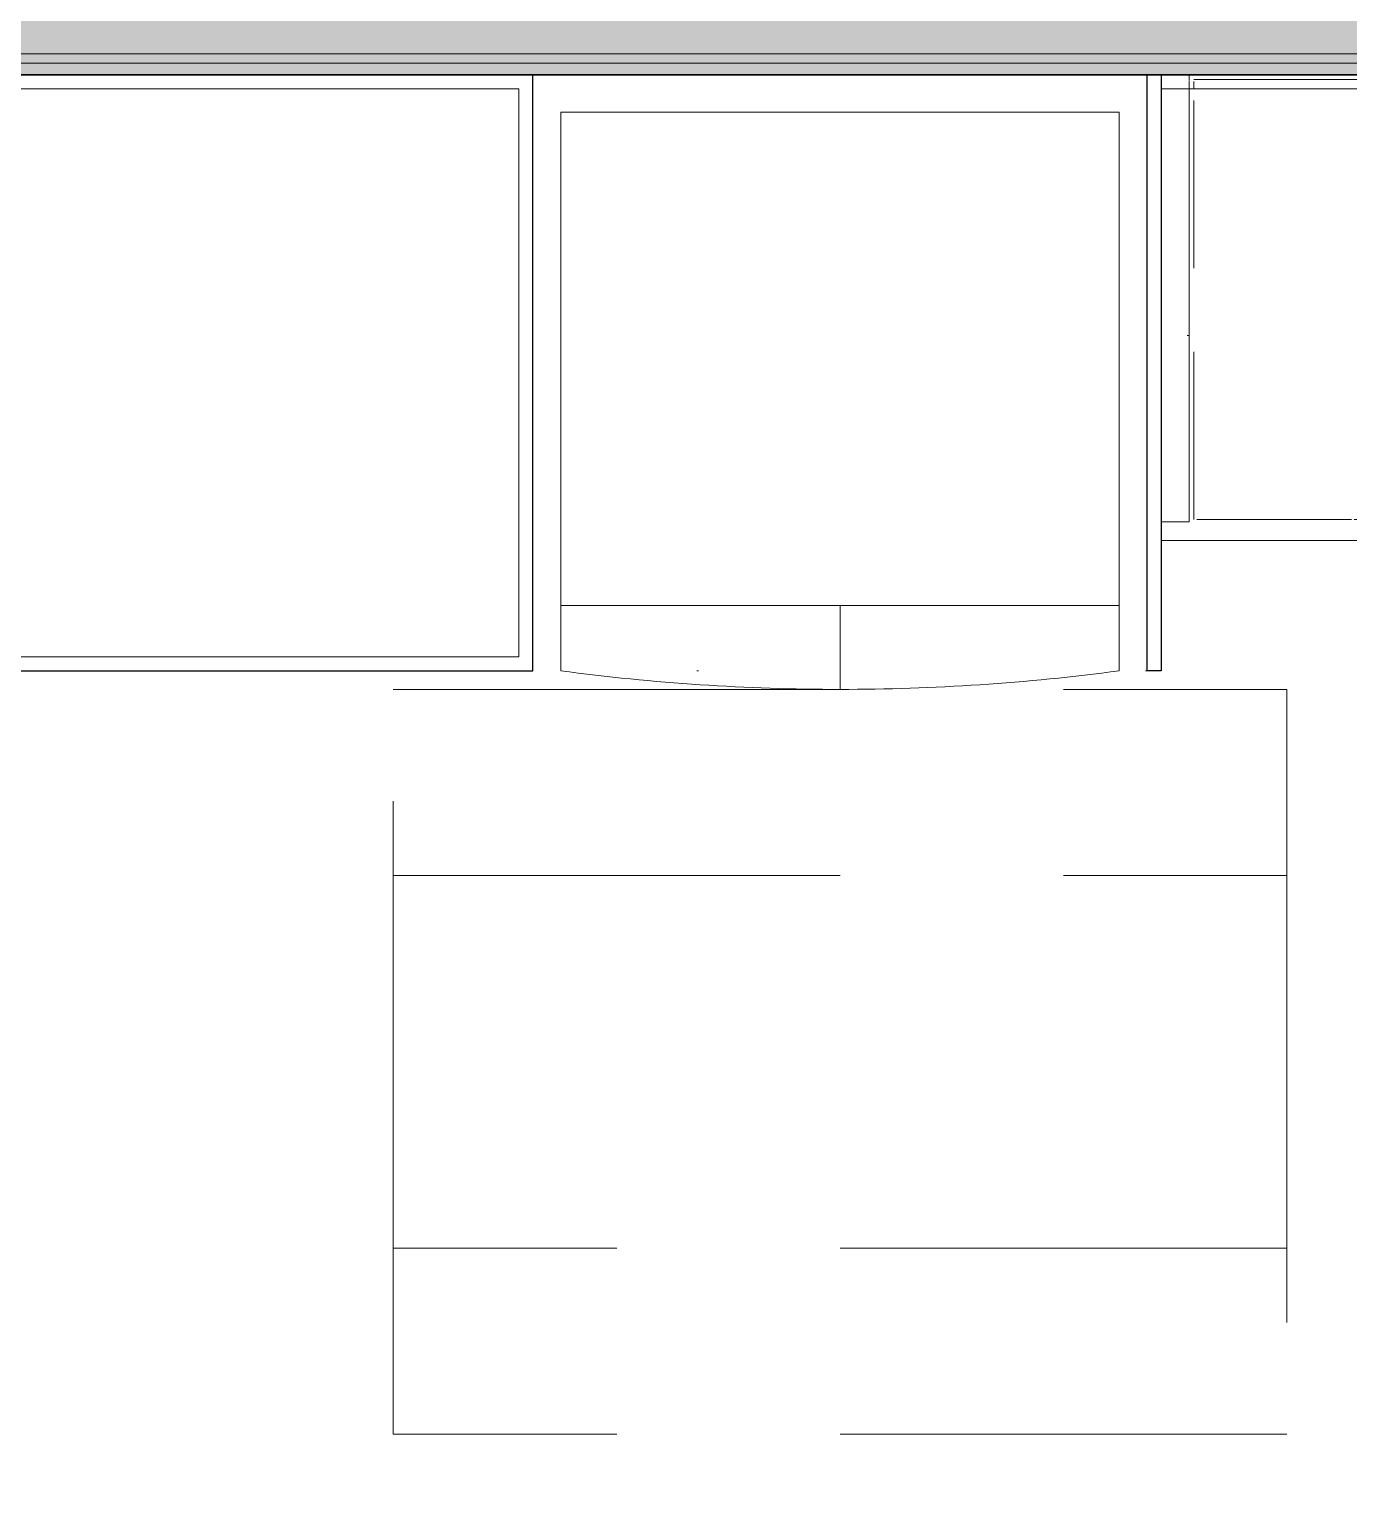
# Model space of a CAD drawing. Header units: inches. Extents: x 6 to 8416, y -388 to 6104.
# Drawn here: x 7432.4 to 7503.2, y 184.7 to 263.9 of the extents above; entities that cross this region are included whole.
import ezdxf

# ---------------------------------------------------------------- set-up
doc = ezdxf.new("R2010")
doc.units = ezdxf.units.IN
doc.header["$MEASUREMENT"] = 0
for name, pattern in [('Dot 1_16_', [24, 0, -24]), ('Hidden 1_16_', [36, 24, -12]), ('Hidden 3_16_', [13.5, 9, -4.5])]:
    doc.linetypes.add(name, pattern=pattern)
for name, color, linetype, lineweight in [('A-GENM', 13, 'Continuous', 18), ('A-ROOM', 32, 'Continuous', 13), ('A-WALL', 113, 'Continuous', 25), ('A-WALL-PATT', 111, 'Continuous', 35), ('I-WALL', 2, 'Continuous', 25), ('Q-CASE', 31, 'Continuous', 18), ('Q-SPCQ', 91, 'Continuous', 18), ('Q-SPCQ-HDLN', 91, 'Hidden 3_16_', 9)]:
    doc.layers.add(name, color=color, linetype=linetype, lineweight=lineweight)

# ---------------------------------------------------------------- blocks, each defined once
blk = doc.blocks.new('GM KT - Type B_S1 - AM - Non-Recessed at Pantry - 30_-2657091-LEVEL 3 - PLAN Copy 1 Copy 1')
at = {"layer": 'A-GENM', "lineweight": 9}
for p, q in [((-120, 0), (-120, -0.75)), ((-120, 0), (-108, 0)), ((-120, -0.75), (-120, 0)), ((-120, 0), (-120, -0.75)), ((-120, 0), (-120, -0.75)), ((-120, -0.75), (-120, -25)), ((-120, -25), (-120, -0.75)), ((-108, -0.75), (-120, -0.75)), ((-120, -0.75), (-108, -0.75)), ((-120, -25), (-46.5, -25)), ((-46.5, -25), (-120, -25))]:
    blk.add_line(p, q, dxfattribs=at)
blk = doc.blocks.new('CW - LW - Filler - Toe Kick - AM - 1 1_2_ W x 24_ D x H-V194-LEVEL 3 - PLAN Copy 1 Copy 1')
at = {"layer": 'Q-CASE', "lineweight": 9}
for p, q in [((18.238, 0), (18.238, -0.75)), ((18.238, -0.75), (18.238, 0)), ((18.238, 0), (19.738, 0)), ((19.738, 0), (18.238, 0)), ((18.238, 0), (19.738, 0)), ((18.238, -0.75), (18.238, -24)), ((18.238, -24), (18.238, -0.75)), ((19.738, 0), (19.738, -0.267)), ((19.738, -0.267), (19.738, 0)), ((19.738, 0), (19.738, -0.267)), ((19.738, -0.31), (19.738, -0.75)), ((19.738, -0.75), (19.738, -0.31)), ((19.738, -0.31), (19.738, -0.75)), ((19.738, -0.75), (19.738, -24)), ((19.738, -24), (19.738, -0.75)), ((19.738, -0.75), (19.738, -24)), ((18.238, -24), (19.738, -24)), ((19.738, -24), (18.238, -24)), ((18.238, -24.004), (19.738, -24.004)), ((18.238, -24.004), (19.738, -24.004))]:
    blk.add_line(p, q, dxfattribs=at)
blk = doc.blocks.new('CW - LW - Filler - AM - 0 3_4_ W x 32_ D x H-2223674-LEVEL 3 - PLAN Copy 1 Copy 1')
at = {"layer": 'Q-CASE', "lineweight": 9}
for p, q in [((18.613, 0), (18.613, -32)), ((19.363, 0), (18.613, 0)), ((18.613, 0), (18.613, -32)), ((19.363, 0), (18.613, 0)), ((18.613, -32), (18.613, 0)), ((18.613, 0), (19.363, 0)), ((19.363, -0.75), (19.363, 0)), ((19.363, -32), (19.363, 0)), ((19.363, 0), (19.363, -0.75)), ((19.363, -24), (19.363, -0.75)), ((19.363, -0.75), (19.363, -24)), ((19.363, -25), (19.363, -24)), ((19.363, -24), (19.363, -25)), ((19.363, -32), (19.363, -25)), ((19.363, -25), (19.363, -32)), ((19.363, -32), (18.613, -32)), ((18.613, -32), (19.363, -32)), ((19.363, -32.004), (18.613, -32.004)), ((18.613, -32.004), (19.363, -32.004))]:
    blk.add_line(p, q, dxfattribs=at)
at = {"layer": 'Q-CASE', "lineweight": 25}
for p, q in [((18.613, -32), (18.613, 0)), ((18.613, 0), (19.363, 0)), ((19.363, 0), (19.363, -32)), ((19.363, -32), (18.613, -32))]:
    blk.add_line(p, q, dxfattribs=at)
blk = doc.blocks.new('CW - UP - Double Doors - AM - 33_ W x 32_ D x H-2223676-LEVEL 3 - PLAN Copy 1 Copy 1')
at = {"layer": 'Q-CASE', "linetype": 'Dot 1_16_', "lineweight": 9}
for p, q in [((-14.262, 0), (18.738, 0)), ((18.738, -32), (-14.262, -32))]:
    blk.add_line(p, q, dxfattribs=at)
blk = doc.blocks.new('CW - UP - Filler - AM - 1 1_2_ W x 14_ D x H-2223693-LEVEL 3 - PLAN Copy 1 Copy 1')
at = {"layer": 'Q-CASE', "linetype": 'Dot 1_16_', "lineweight": 9}
for p, q in [((17.488, 0), (18.988, 0)), ((18.988, -14), (17.488, -14))]:
    blk.add_line(p, q, dxfattribs=at)
blk = doc.blocks.new('z Nested-Refrigerator-French Door-AM - z Nested-Refrigerator-French Door-AM-17862082-LEVEL 3 - PLAN Copy 1 Copy 1')
at = {"layer": 'Q-SPCQ'}
for p, q in [((-14.8125, 0), (-14.8125, -30)), ((15.1875, 0), (-14.8125, 0)), ((15.1875, -30), (15.1875, 0)), ((-14.8125, -26.5), (15.1875, -26.5)), ((0.1875, -26.5), (0.1875, -31))]:
    blk.add_line(p, q, dxfattribs=at)
for start, end in [(262.37185, 270), (270, 277.62815)]:
    blk.add_arc((0.1875, 82), 113, start, end, dxfattribs=at)
blk = doc.blocks.new('z Nested-Clearance-Rectangle-AM - Clearance-1978794-LEVEL 3 - PLAN Copy 1 Copy 1')
at = {"layer": 'A-GENM', "linetype": 'Hidden 1_16_', "lineweight": 9}
for p, q in [((-15, -48), (-15, 0)), ((-15, 0), (15, 0)), ((15, 0), (15, -48)), ((15, -48), (-15, -48))]:
    blk.add_line(p, q, dxfattribs=at)
blk = doc.blocks.new('CW - UP - Single Door - AM - 24_ W x 14_ D x H-5099649-LEVEL 3 - PLAN Copy 1 Copy 1')
at = {"layer": 'Q-CASE', "linetype": 'Dot 1_16_', "lineweight": 9}
for p, q in [((-5.262, 0), (18.738, 0)), ((18.738, -14), (-5.262, -14))]:
    blk.add_line(p, q, dxfattribs=at)
blk = doc.blocks.new('z Nested-Dishwasher-AM - DW-1978611-LEVEL 3 - PLAN Copy 1 Copy 1')
at = {"layer": 'Q-SPCQ-HDLN'}
for p, q in [((-11.75, -0.25), (-1.5, -0.25)), ((-11.75, -0.75), (-11.75, -0.361)), ((-11.75, -23.875), (-11.75, -0.75)), ((-1.5, -0.25), (11.75, -0.25)), ((11.75, -0.25), (11.75, -0.75)), ((11.75, -0.75), (11.75, -1)), ((11.75, -1), (11.75, -4.502)), ((11.75, -5.21), (11.75, -21.593)), ((11.75, -22.26), (11.75, -23.875)), ((-3.271, -23.875), (-11.584, -23.875)), ((11.75, -23.875), (-3.134, -23.875))]:
    blk.add_line(p, q, dxfattribs=at)
blk = doc.blocks.new('CW - FL - Single UP _ LW Doors - AM - 30_ W x 32_ D x H-5099707-LEVEL 3 - PLAN Copy 1 Copy 1')
at = {"layer": 'Q-CASE', "lineweight": 9}
for p, q in [((-5.262, 0), (-5.262, -32)), ((-5.262, 0), (-5.262, -32)), ((24.738, 0), (-5.262, 0)), ((23.988, -0.75), (-4.512, -0.75)), ((-4.512, -0.75), (-4.512, -31.25)), ((-4.512, -0.75), (23.988, -0.75)), ((-4.512, -31.25), (-4.512, -0.75)), ((23.988, -31.25), (23.988, -0.75)), ((23.988, -0.75), (23.988, -31.25)), ((24.738, -32), (24.738, 0)), ((24.738, -32), (24.738, 0)), ((24.738, -32), (24.738, 0)), ((24.738, -32), (24.738, -29)), ((-4.512, -31.25), (23.988, -31.25)), ((23.988, -31.25), (-4.512, -31.25)), ((24.738, -32), (-5.262, -32)), ((-5.262, -32), (24.738, -32)), ((-5.262, -32), (24.738, -32))]:
    blk.add_line(p, q, dxfattribs=at)
at = {"layer": 'Q-CASE', "lineweight": 25}
for p, q in [((24.738, 0), (-5.262, 0)), ((-5.262, 0), (-5.262, -32)), ((24.738, -32), (24.738, 0)), ((-5.262, -32), (24.738, -32))]:
    blk.add_line(p, q, dxfattribs=at)

msp = doc.modelspace()

# ---------------------------------------------------------------- hatches: boundary and pattern name
at = {"layer": 'A-WALL-PATT'}
h = msp.add_hatch(color=10, dxfattribs=at)
h.paths.add_polyline_path([(7682.78303685, 262.06077679), (7704.29033733, 262.06077679), (7704.29033733, 262.56077679), (7679.66533733, 262.56077679), (7679.66533733, 262.06077679)])
h.paths.add_polyline_path([(7581.55553685, 262.06077679), (7643.66533733, 262.06077679), (7643.66533733, 262.56077679), (7228.79033733, 262.56077679), (7228.79033733, 262.06077679), (7564.68428685, 262.06077679)])
h.paths.add_polyline_path([(7216.79033733, 262.06077679), (7216.79033733, 262.56077679), (7095.04033733, 262.56077679), (7095.04033733, 262.06077679), (7216.16533733, 262.06077679)])
h = msp.add_hatch(color=10, dxfattribs=at)
h.paths.add_polyline_path([(7547.81303685, 261.43577679), (7643.66533733, 261.43577679), (7643.66533733, 262.06077679), (7229.41533733, 262.06077679), (7229.41533733, 261.43577679), (7530.94178685, 261.43577679)])
h.paths.add_polyline_path([(7704.29033733, 261.43577679), (7704.91533733, 261.43577679), (7704.91533733, 261.93577679), (7679.66533733, 262.06077679), (7679.66533733, 261.43577679), (7703.79033733, 261.43577679)])
h.paths.add_polyline_path([(7210.38803685, 261.43577679), (7216.16533733, 261.43577679), (7216.16533733, 262.06077679), (7095.66533733, 262.06077679), (7095.66533733, 261.43577679), (7193.51678685, 261.43577679)])
at = {"layer": 'I-WALL'}
h = msp.add_hatch(color=10, dxfattribs=at)
h.paths.add_polyline_path([(7703.79033733, 262.56077679), (7703.79033733, 268.06077679), (7679.66533733, 268.06077679), (7679.66533733, 262.56077679), (7699.65428685, 262.56077679)])
h.paths.add_polyline_path([(7581.55553685, 262.56077679), (7643.66533733, 262.56077679), (7643.66533733, 268.06077679), (7557.41533733, 268.06077679), (7557.41533733, 265.18577679), (7549.91533733, 265.18577679), (7549.91533733, 268.06077679), (7094.41533733, 267.93577679), (7094.41533733, 262.56077679), (7564.68428685, 262.56077679)])

# ---------------------------------------------------------------- linework, layer by layer
at = {"layer": 'A-ROOM', "lineweight": 9, "flags": 128}
msp.add_lwpolyline([(7989.54033733, -23.18922321), (7989.54033733, 261.93577679), (7862.66533733, 261.93577679), (7701.04033733, 261.93577679), (7701.04033733, 261.43577679), (7581.79033733, 261.43577679), (7352.04033733, 261.43577679), (7344.04033733, 261.43577679), (7229.41533733, 261.43577679), (7229.41533733, 152.43577679), (7227.41533733, 152.43577679), (7227.41533733, -23.18922321), (7597.72783733, -23.18922321), (7615.72783733, -23.18922321)], close=True, dxfattribs=at)
at = {"layer": 'A-WALL', "lineweight": 9}
for p, q in [((7228.79033733, 262.56077679), (7643.66533733, 262.56077679)), ((7228.79033733, 262.06077679), (7643.66533733, 262.06077679))]:
    msp.add_line(p, q, dxfattribs=at)
at = {"layer": 'I-WALL', "lineweight": 35}
msp.add_line((7643.66533733, 261.43577679), (7294.79033733, 261.43577679), dxfattribs=at)

# ---------------------------------------------------------------- block references
at = {"layer": 'A-GENM', "lineweight": 9}
msp.add_blockref('GM KT - Type B_S1 - AM - Non-Recessed at Pantry - 30_-2657091-LEVEL 3 - PLAN Copy 1 Copy 1', (7613.16533733, 261.43577679), dxfattribs=at)
at = {"layer": 'A-GENM', "linetype": 'Hidden 1_16_', "lineweight": 9, "rotation": 89.99999999999842}
for p in [(7451.91533733, 213.43577679), (7451.91533733, 203.43577679)]:
    msp.add_blockref('z Nested-Clearance-Rectangle-AM - Clearance-1978794-LEVEL 3 - PLAN Copy 1 Copy 1', p, dxfattribs=at)
at = {"layer": 'Q-CASE'}
for name, p in [('CW - FL - Single UP _ LW Doors - AM - 30_ W x 32_ D x H-5099707-LEVEL 3 - PLAN Copy 1 Copy 1', (7434.67763241, 261.43577679)), ('CW - UP - Double Doors - AM - 33_ W x 32_ D x H-2223676-LEVEL 3 - PLAN Copy 1 Copy 1', (7473.67763241, 261.43577679)), ('CW - LW - Filler - AM - 0 3_4_ W x 32_ D x H-2223674-LEVEL 3 - PLAN Copy 1 Copy 1', (7473.80263241, 261.43577679)), ('CW - LW - Filler - Toe Kick - AM - 1 1_2_ W x 24_ D x H-V194-LEVEL 3 - PLAN Copy 1 Copy 1', (7474.92763241, 261.43577679)), ('CW - UP - Filler - AM - 1 1_2_ W x 14_ D x H-2223693-LEVEL 3 - PLAN Copy 1 Copy 1', (7475.67763241, 261.43577679)), ('CW - UP - Single Door - AM - 24_ W x 14_ D x H-5099649-LEVEL 3 - PLAN Copy 1 Copy 1', (7499.92763241, 261.43577679))]:
    msp.add_blockref(name, p, dxfattribs=at)
at = {"layer": 'Q-SPCQ'}
for name, p in [('z Nested-Dishwasher-AM - DW-1978611-LEVEL 3 - PLAN Copy 1 Copy 1', (7506.66533733, 261.43577679)), ('z Nested-Refrigerator-French Door-AM - z Nested-Refrigerator-French Door-AM-17862082-LEVEL 3 - PLAN Copy 1 Copy 1', (7475.72783733, 259.43577679))]:
    msp.add_blockref(name, p, dxfattribs=at)

doc.saveas('drawing.dxf')
